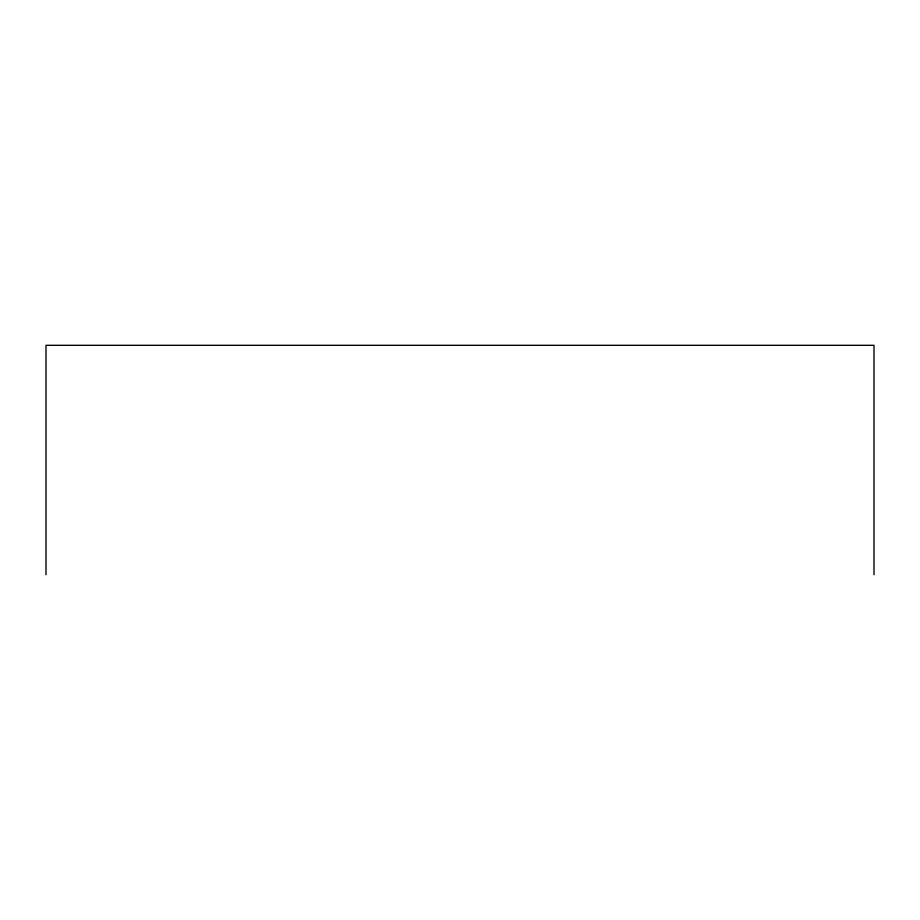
<?xml version="1.0" encoding="UTF-8"?>
<svg xmlns="http://www.w3.org/2000/svg" width="920" height="920" viewBox="0 0 920 920"><rect width="100%" height="100%" fill="white"/><g stroke="black" fill="none" stroke-linecap="round" stroke-linejoin="round"><path stroke-width="1.38" d="M874 574.689L874 345.31L46 345.31L46 574.689"/></g></svg>
